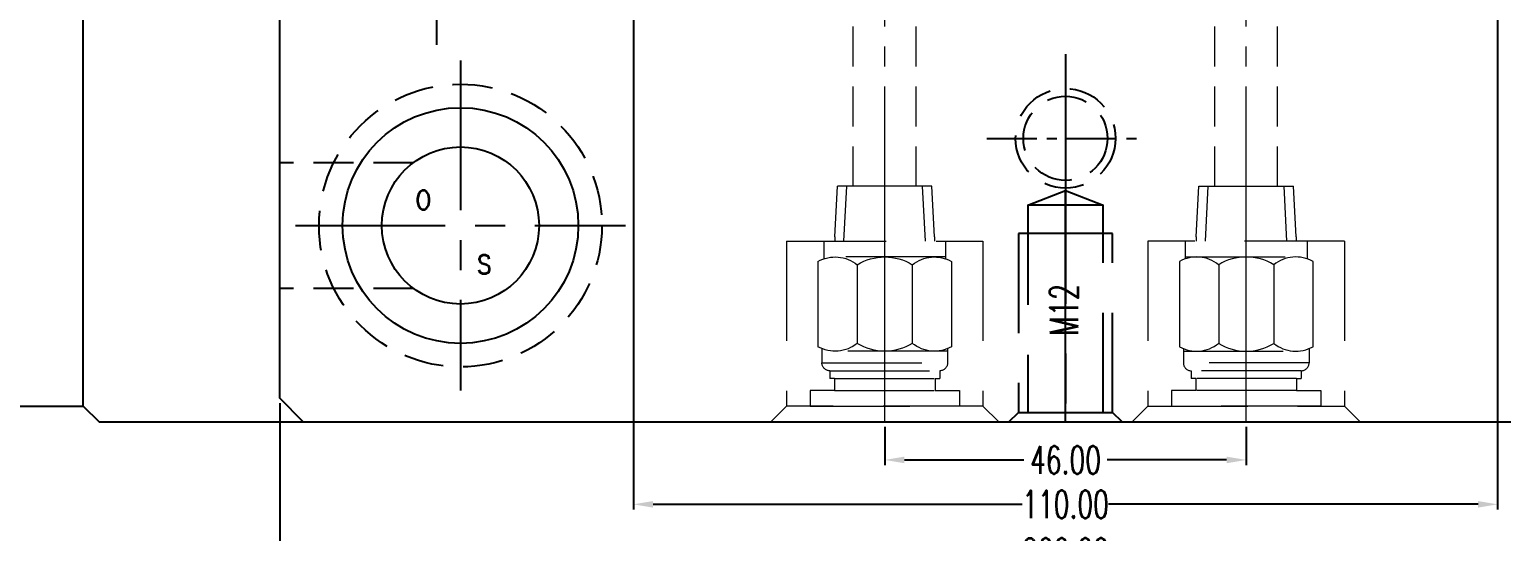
# Model space of a CAD drawing. Header units: inches. Extents: x 139745 to 140613, y -44509 to -43895.
# Drawn here: x 140329.3 to 140516.7, y -44208.2 to -44144.3 of the extents above; entities that cross this region are included whole.
import ezdxf

# ---------------------------------------------------------------- set-up
doc = ezdxf.new("R2010")
doc.units = ezdxf.units.IN
doc.header["$LTSCALE"] = 2
doc.header["$MEASUREMENT"] = 0
doc.header["$PDMODE"] = 3
doc.header["$PDSIZE"] = 0.3125
for name, pattern in [('ACAD_ISO08W100', [36, 24, -3, 6, -3]), ('CENTER', [50.8, 31.75, -6.35, 6.35, -6.35]), ('HIDDEN', [9.525, 6.35, -3.175])]:
    doc.linetypes.add(name, pattern=pattern)
doc.layers.get('0').update_dxf_attribs({"linetype": 'CONTINUOUS'})
doc.layers.get('Defpoints').update_dxf_attribs({"linetype": 'CONTINUOUS'})
for name, color, linetype in [('5', 5, 'CONTINUOUS'), ('CAV-COR', 1, 'CONTINUOUS'), ('cen', 1, 'CENTER'), ('CL', 1, 'ACAD_ISO08W100'), ('hidden', 4, 'HIDDEN'), ('WT', 4, 'CONTINUOUS')]:
    doc.layers.add(name, color=color, linetype=linetype)
doc.layers.add('dim', color=3, linetype='CONTINUOUS', lineweight=15)
doc.layers.add('WR', color=122, linetype='HIDDEN', lineweight=0)
doc.styles.add('ROMANS', font='ROMANS.shx', dxfattribs={"height": 5, "bigfont": 'chineset.shx'})
doc.styles.get("Standard").update_dxf_attribs({"font": 'txt.shx', "width": 0.67})
doc.dimstyles.new('2.00', dxfattribs={"dimtxt": 3.5, "dimasz": 2.5, "dimexe": 0.666, "dimexo": 0.626, "dimgap": 1, "dimtad": 0, "dimzin": 0, "dimdsep": 46, "dimtxsty": 'Standard', "dimcen": 0.09, "dimclrd": 3, "dimclre": 3, "dimclrt": 7, "dimazin": 0, "dimtfac": 1, "dimtofl": 0, "dimtmove": 0, "dimatfit": 0, "dimfxl": 0, "dimtolj": 1, "dimtzin": 0, "dimarcsym": 0})

# ---------------------------------------------------------------- blocks, each defined once
blk = doc.blocks.new('20110314.133405')
at = {"linetype": 'HIDDEN'}
for p, q in [((7.2, 0), (-7.2, 0)), ((-7.2, 0), (-6, -1.2)), ((7.2, 0), (6, -1.2)), ((6, -1.2), (-6, -1.2)), ((-6, -1.2), (-6, -24)), ((-4.8, -1.2), (-4.8, -27.6)), ((4.8, -27.6), (4.8, -1.2)), ((6, -24), (6, -1.2)), ((-6, -24), (6, -24)), ((0, -29.46), (-4.8, -27.6)), ((-4.8, -27.6), (4.8, -27.6)), ((4.8, -27.6), (0, -29.46))]:
    blk.add_line(p, q, dxfattribs=at)
at = {"layer": 'CL', "linetype": 'ACAD_ISO08W100'}
blk.add_line((0, 0), (0, -29.46), dxfattribs=at)
at = {"insert": (1.98, -10.95), "char_height": 3.6, "width": 20.4448, "attachment_point": 1, "rotation": 270}
blk.add_mtext('M12', dxfattribs=at)
blk = doc.blocks.new('*D34231')
at = {"layer": 'Defpoints', "color": 0}
for p in [(140361.16, -44191.27), (140561.16, -44191.27), (140561.16, -44210.82)]:
    blk.add_point(p, dxfattribs=at)
at = {"layer": 'dim', "color": 3, "linetype": 'ByBlock', "lineweight": -2}
for p, q in [((140361.16, -44191.9), (140361.16, -44211.48)), ((140561.16, -44191.9), (140561.16, -44211.48)), ((140363.66, -44210.82), (140455.07, -44210.82)), ((140558.66, -44210.82), (140467.24, -44210.82))]:
    blk.add_line(p, q, dxfattribs=at)
at = {"layer": 'dim', "color": 3, "linetype": 'ByBlock'}
for points in [[(140363.66, -44210.4), (140363.66, -44211.23), (140361.16, -44210.82)], [(140558.66, -44211.23), (140558.66, -44210.4), (140561.16, -44210.82)]]:
    blk.add_solid(points, dxfattribs=at)
at = {"layer": 'dim', "color": 7, "linetype": 'ByBlock', "insert": (140461.16, -44210.82), "char_height": 3.5, "attachment_point": 5}
blk.add_mtext('\\A1;200.00', dxfattribs=at)
blk = doc.blocks.new('*D34238')
at = {"layer": 'Defpoints', "color": 0}
for p in [(140516.16, -44127.75), (140406.16, -44131.27), (140516.16, -44204.77)]:
    blk.add_point(p, dxfattribs=at)
at = {"layer": 'dim', "color": 3, "linetype": 'ByBlock', "lineweight": -2}
for p, q in [((140516.16, -44128.38), (140516.16, -44205.44)), ((140406.16, -44131.9), (140406.16, -44205.44)), ((140408.66, -44204.77), (140455.66, -44204.77)), ((140513.66, -44204.77), (140466.65, -44204.77))]:
    blk.add_line(p, q, dxfattribs=at)
at = {"layer": 'dim', "color": 3, "linetype": 'ByBlock'}
for points in [[(140408.66, -44204.36), (140408.66, -44205.19), (140406.16, -44204.77)], [(140513.66, -44205.19), (140513.66, -44204.36), (140516.16, -44204.77)]]:
    blk.add_solid(points, dxfattribs=at)
at = {"layer": 'dim', "color": 7, "linetype": 'ByBlock', "insert": (140461.16, -44204.77), "char_height": 3.5, "attachment_point": 5}
blk.add_mtext('\\A1;110.00', dxfattribs=at)
blk = doc.blocks.new('20150129.111502')
at = {"layer": '5', "color": 122, "linetype": 'HIDDEN', "lineweight": 0}
for p, q in [((0, 14.5), (0, -14.5)), ((2, 12.5), (0, 14.5)), ((2, 12.5), (2, -12.5)), ((23, 12.5), (2, 12.5)), ((23, -12.5), (23, 12.5)), ((2, -9.5), (2, 9.5)), ((4.01, 9.5), (2, 9.5)), ((4.01, 6.4), (4.01, 9.5)), ((7.51, -8), (7.51, 8)), ((9.33, 8), (7.51, 8)), ((9, 8), (9, -8)), ((20.43, 8.5), (9.57, 8.5)), ((23, 7.75), (20.77, 7.75)), ((21, 7.75), (21, -7.75)), ((4.01, -6.4), (4.01, 6.4)), ((5.51, 6.4), (4.01, 6.4)), ((5.51, 6.4), (5.51, 7)), ((6.51, 7), (5.51, 7)), ((5.51, 6.4), (5.51, 7)), ((5.51, -6.4), (5.51, 6.4)), ((6.51, -7), (6.51, 7)), ((23.56, 6.35), (23, 6.35)), ((23.56, 6.35), (30, 6.01)), ((30, 6.01), (30, -6.01)), ((23, 5.19), (30, 4.82)), ((20.01, 3.5), (9.99, 3.5)), ((20.01, -3.5), (9.99, -3.5)), ((23, -5.19), (30, -4.82)), ((5.51, -6.4), (4.01, -6.4)), ((4.01, -6.4), (4.01, -9.5)), ((5.51, -6.4), (5.51, -7)), ((5.51, -6.4), (5.51, -7)), ((6.51, -7), (5.51, -7)), ((23.56, -6.35), (23, -6.35)), ((23.56, -6.35), (30, -6.01)), ((9.33, -8), (7.51, -8)), ((20.43, -8.5), (9.57, -8.5)), ((23, -7.75), (20.77, -7.75)), ((4.01, -9.5), (2, -9.5)), ((2, -12.5), (0, -14.5)), ((23, -12.5), (2, -12.5))]:
    blk.add_line(p, q, dxfattribs=at)
at = {"layer": '5', "color": 122, "linetype": 'CENTER', "lineweight": 0, "ltscale": 0.5}
blk.add_line((0, 0), (30, 0), dxfattribs=at)
at = {"layer": '5', "color": 122, "linetype": 'HIDDEN', "lineweight": 0}
for centre, radius, start, end in [((7.51, 7), 1, 90, 180), ((13.47, 6.32), 4.47, 150.752, 219.0183), ((16.53, 6.32), 4.47, 320.9817, 29.248), ((15.66, 0), 6.66, 148.3016, 211.6984), ((14.34, 0), 6.66, 328.3016, 31.6984), ((13.47, -6.32), 4.47, 140.9817, 209.248), ((16.53, -6.32), 4.47, 330.752, 39.0183), ((7.51, -7), 1, 180, 270)]:
    blk.add_arc(centre, radius, start, end, dxfattribs=at)
blk = doc.blocks.new('*D34870')
at = {"layer": 'Defpoints', "color": 0}
for p in [(140438.16, -44194.27), (140484.16, -44194.27), (140484.16, -44199.12)]:
    blk.add_point(p, dxfattribs=at)
at = {"layer": 'dim', "color": 3, "linetype": 'ByBlock', "lineweight": -2}
for p, q in [((140438.16, -44194.9), (140438.16, -44199.78)), ((140484.16, -44194.9), (140484.16, -44199.78)), ((140440.66, -44199.12), (140455.86, -44199.12)), ((140481.66, -44199.12), (140466.45, -44199.12))]:
    blk.add_line(p, q, dxfattribs=at)
at = {"layer": 'dim', "color": 3, "linetype": 'ByBlock'}
for points in [[(140440.66, -44198.7), (140440.66, -44199.54), (140438.16, -44199.12)], [(140481.66, -44199.54), (140481.66, -44198.7), (140484.16, -44199.12)]]:
    blk.add_solid(points, dxfattribs=at)
at = {"layer": 'dim', "color": 7, "linetype": 'ByBlock', "insert": (140461.16, -44199.12), "char_height": 3.5, "attachment_point": 5}
blk.add_mtext('\\A1;46.00', dxfattribs=at)

msp = doc.modelspace()

# ---------------------------------------------------------------- linework, layer by layer
at = {"linetype": 'CENTER', "ltscale": 0.5}
msp.add_line((140461.156, -43944.275), (140461.156, -44194.275), dxfattribs=at)
for p, q in [((140336.156, -44192.275), (140336.156, -43946.275)), ((140361.156, -44191.275), (140361.156, -43947.275)), ((140364.156, -44194.275), (140361.156, -44191.275)), ((140336.156, -44192.275), (140338.156, -44194.275)), ((140338.156, -44194.275), (140584.156, -44194.275))]:
    msp.add_line(p, q)
at = {"color": 251, "linetype": 'CENTER', "ltscale": 0.2}
msp.add_line((140381.156, -44146.275), (140381.156, -44122.275), dxfattribs=at)
at = {"color": 251, "linetype": 'CENTER', "ltscale": 0.1}
msp.add_line((140451.156, -44158.175), (140471.156, -44158.175), dxfattribs=at)
at = {"color": 251, "linetype": 'HIDDEN', "ltscale": 0.4}
for p, q in [((140378.156, -44161.275), (140361.156, -44161.275)), ((140378.156, -44177.275), (140361.156, -44177.275))]:
    msp.add_line(p, q, dxfattribs=at)
for radius in [6.35, 5.35]:
    msp.add_circle((140461.156, -44158.175), radius, dxfattribs=at)
for radius in [15, 10]:
    msp.add_circle((140384.156, -44169.275), radius)
at = {"layer": 'CAV-COR', "linetype": 'ByBlock'}
msp.add_line((140309.595, -44192.275), (140336.156, -44192.275), dxfattribs=at)
at = {"layer": 'cen', "ltscale": 0.3}
for p, q in [((140384.156, -44148.275), (140384.156, -44190.275)), ((140363.156, -44169.275), (140405.156, -44169.275))]:
    msp.add_line(p, q, dxfattribs=at)
at = {"layer": 'hidden', "ltscale": 0.4}
msp.add_circle((140384.156, -44169.275), 18, dxfattribs=at)
at = {"layer": 'WR', "linetype": 'HIDDEN', "ltscale": 0.4}
for p, q in [((140488.156, -44164.275), (140488.156, -44018.275)), ((140434.156, -44164.275), (140434.156, -44026.275)), ((140442.156, -44164.275), (140442.156, -44026.275)), ((140480.156, -44164.275), (140480.156, -44026.275))]:
    msp.add_line(p, q, dxfattribs=at)
at = {"layer": 'WR', "linetype": 'CENTER', "ltscale": 0.2}
for p, q in [((140438.156, -44164.275), (140438.156, -44022.275)), ((140484.156, -44164.275), (140484.156, -44022.275))]:
    msp.add_line(p, q, dxfattribs=at)

# ---------------------------------------------------------------- block references
at = {"rotation": 180}
msp.add_blockref('20110314.133405', (140461.156, -44194.275), dxfattribs=at)
at = {"layer": 'WT', "linetype": 'ByBlock', "xscale": -0.9999999999999991, "rotation": -90.00000000000001}
msp.add_blockref('20150129.111502', (140438.156, -44194.275), dxfattribs=at)
at = {"layer": 'WT', "linetype": 'ByBlock', "rotation": 90.00000000000001}
msp.add_blockref('20150129.111502', (140484.156, -44194.275), dxfattribs=at)

# ---------------------------------------------------------------- texts
at = {"style": 'ROMANS', "width": 0.75}
for s, p in [('o', (140378.336, -44167.23)), ('s', (140386.201, -44175.437))]:
    msp.add_text(s, height=3.6, dxfattribs=at).set_placement(p)

# ---------------------------------------------------------------- dimensions: what is measured, and where the dimension line sits
at = {"layer": 'dim', "linetype": 'ByBlock'}
for base, p1, p2, picture, middle in [((140516.156, -44204.772), (140406.156, -44131.275), (140516.156, -44127.749), '*D34238', (140461.156, -44204.772)), ((140561.156, -44210.816), (140361.156, -44191.275), (140561.156, -44191.275), '*D34231', (140461.156, -44210.816))]:
    dim = msp.add_linear_dim(base=base, p1=p1, p2=p2, dimstyle='2.00', dxfattribs=at)
    dim.commit()
    dim.dimension.update_dxf_attribs({"geometry": picture, "text_midpoint": middle, "dimtype": 160})
dim = msp.add_linear_dim(base=(140484.156, -44199.119), p1=(140438.156, -44194.275), p2=(140484.156, -44194.275), dimstyle='2.00', dxfattribs=at)
dim.commit()
dim.dimension.update_dxf_attribs({"geometry": '*D34870', "text_midpoint": (140461.156, -44199.119)})

doc.saveas('drawing.dxf')
